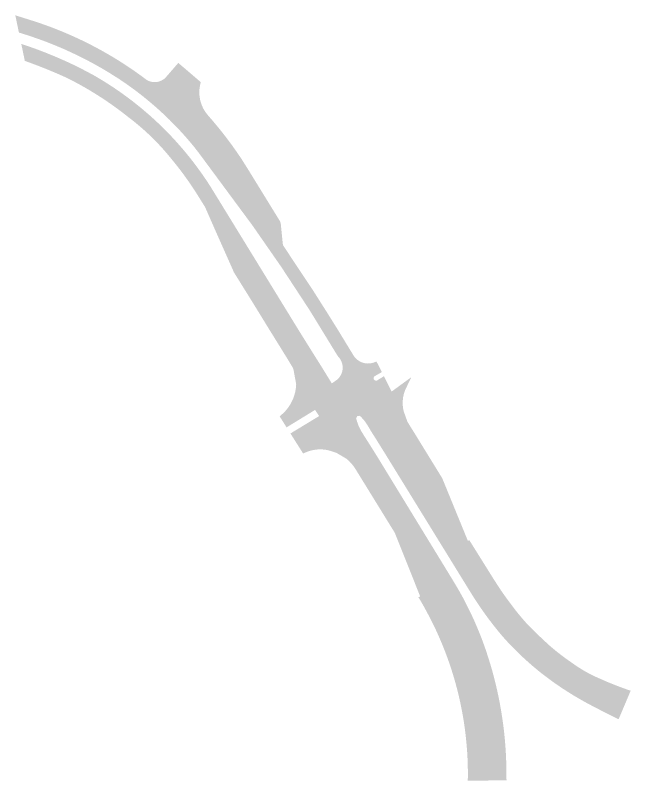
# Model space of a CAD drawing. Header units: inches. Extents: x 96822 to 101067, y 435686 to 441786.
# Drawn here: x 98502.4 to 98685.8, y 437743.1 to 437971.3 of the extents above; entities that cross this region are included whole.
import ezdxf

# ---------------------------------------------------------------- set-up
doc = ezdxf.new("R2010")
doc.units = ezdxf.units.IN
doc.header["$MEASUREMENT"] = 0

msp = doc.modelspace()

# ---------------------------------------------------------------- hatches: boundary and pattern name
msp.add_hatch(color=256).paths.add_polyline_path([(98620.28, 437863.11), (98618.58, 437859.63), (98618.31, 437858.86), (98618.12, 437858.18), (98617.97, 437857.48), (98617.88, 437856.78), (98617.83, 437856.07), (98617.83, 437855.36), (98617.88, 437854.65), (98617.97, 437853.95), (98618.12, 437853.22), (98619.26, 437850.06), (98621.81, 437845.96), (98623.99, 437842.4), (98629.6, 437833.29), (98637.25, 437814.6), (98637.26, 437814.61), (98637.69, 437814.78), (98641.08, 437809.36), (98645.2, 437802.77), (98647.13, 437799.8), (98648.71, 437797.56), (98650.36, 437795.36), (98651.38, 437794), (98652.44, 437792.68), (98653.44, 437791.49), (98654.46, 437790.32), (98655.52, 437789.18), (98657.57, 437787.12), (98661.3, 437783.63), (98662.44, 437782.65), (98663.6, 437781.69), (98664.79, 437780.76), (98665.99, 437779.85), (98667.2, 437778.97), (98668.44, 437778.11), (98669.06, 437777.67), (98669.68, 437777.24), (98670.32, 437776.83), (98670.96, 437776.42), (98671.6, 437776.03), (98672.26, 437775.65), (98672.92, 437775.28), (98673.59, 437774.93), (98674.26, 437774.59), (98674.94, 437774.25), (98675.71, 437773.9), (98678.77, 437772.56), (98681.24, 437771.55), (98683.74, 437770.62), (98684.75, 437770.26), (98685.77, 437769.93), (98685.59, 437769.49), (98682.19, 437761.44), (98681.76, 437761.59), (98678.22, 437763.36), (98675.1, 437764.98), (98673.43, 437765.85), (98671.78, 437766.75), (98670.15, 437767.68), (98668.53, 437768.64), (98666.94, 437769.64), (98665.36, 437770.66), (98663.8, 437771.72), (98662.26, 437772.8), (98659.45, 437774.91), (98658.18, 437775.93), (98656.92, 437776.98), (98655.68, 437778.05), (98654.46, 437779.14), (98653.26, 437780.25), (98652.08, 437781.38), (98650.92, 437782.54), (98649.78, 437783.71), (98648.67, 437784.91), (98647.57, 437786.12), (98646.18, 437787.8), (98644.82, 437789.5), (98643.5, 437791.23), (98642.21, 437792.99), (98640.96, 437794.78), (98639.74, 437796.59), (98638.57, 437798.42), (98637.92, 437799.46), (98612.55, 437840.65), (98610.29, 437844.28), (98610.08, 437844.62), (98608.47, 437847.15), (98607.6, 437848.63), (98607.47, 437848.85), (98607.21, 437849.27), (98606.79, 437849.89), (98606.34, 437850.49), (98605.85, 437851.06), (98605.33, 437851.61), (98605, 437851.88), (98604.3, 437851.78), (98603.95, 437851.17), (98604.22, 437850.18), (98604.46, 437849.49), (98604.72, 437848.81), (98605.03, 437848.15), (98605.39, 437847.45), (98606.36, 437845.87), (98607.98, 437843.33), (98608.17, 437843.03), (98610.44, 437839.39), (98632.44, 437803.4), (98632.84, 437802.74), (98633.84, 437801.08), (98634.81, 437799.4), (98635.75, 437797.71), (98636.65, 437795.99), (98637.52, 437794.26), (98638.36, 437792.52), (98639.17, 437790.76), (98639.94, 437788.98), (98640.68, 437787.19), (98641.39, 437785.39), (98642.06, 437783.57), (98642.7, 437781.74), (98643.91, 437777.95), (98644.48, 437775.98), (98645.01, 437774.01), (98645.51, 437772.03), (98645.97, 437770.03), (98646.4, 437768.03), (98646.79, 437766.03), (98647.15, 437764.01), (98647.47, 437762), (98647.76, 437759.97), (98648.01, 437757.94), (98648.22, 437755.91), (98648.4, 437753.87), (98648.54, 437751.83), (98648.64, 437749.79), (98648.71, 437747.74), (98648.75, 437745.7), (98648.74, 437743.58), (98648.87, 437743.2), (98637.77, 437743.09), (98637.23, 437743.09), (98637.23, 437743.1), (98637.25, 437744.84), (98637.24, 437746.59), (98637.2, 437748.33), (98637.13, 437750.08), (98637.03, 437751.82), (98636.89, 437753.56), (98636.73, 437755.29), (98636.54, 437757.03), (98636.32, 437758.76), (98636.07, 437760.49), (98635.79, 437762.21), (98635.48, 437763.93), (98635.14, 437765.64), (98634.78, 437767.34), (98634.38, 437769.04), (98633.95, 437770.73), (98633.5, 437772.42), (98633.01, 437774.09), (98632.5, 437775.76), (98631.96, 437777.42), (98631.39, 437779.07), (98630.79, 437780.71), (98630.17, 437782.34), (98629.51, 437783.95), (98628.83, 437785.56), (98628.12, 437787.16), (98627.39, 437788.74), (98626.62, 437790.31), (98625.83, 437791.86), (98625.02, 437793.4), (98624.18, 437794.93), (98623.31, 437796.45), (98622.52, 437797.8), (98623.03, 437798.03), (98619.18, 437807.73), (98615.45, 437817.03), (98604.14, 437835.38), (98603.62, 437836.23), (98603.19, 437836.83), (98602.74, 437837.41), (98602.25, 437837.97), (98601.74, 437838.49), (98601.21, 437838.98), (98598.22, 437840.76), (98596.71, 437841.3), (98596.17, 437841.47), (98595.45, 437841.64), (98594.72, 437841.77), (98593.99, 437841.84), (98593.25, 437841.87), (98592.52, 437841.85), (98591.78, 437841.77), (98591.05, 437841.65), (98590.34, 437841.48), (98589.63, 437841.26), (98588.94, 437840.99), (98588.53, 437840.8), (98588.15, 437840.64), (98584.37, 437846.61), (98592.92, 437851.8), (98591.72, 437853.64), (98583.22, 437848.43), (98581.15, 437851.72), (98582.03, 437852.48), (98582.64, 437853.07), (98583.2, 437853.7), (98583.72, 437854.37), (98584.19, 437855.07), (98584.61, 437855.81), (98584.99, 437856.56), (98585.31, 437857.35), (98585.58, 437858.15), (98585.79, 437858.97), (98585.95, 437859.8), (98586.05, 437860.64), (98586.08, 437861.34), (98585.44, 437864.74), (98585.31, 437865.55), (98585.07, 437866.22), (98584.72, 437866.8), (98583.62, 437868.64), (98580.99, 437872.9), (98578.54, 437876.84), (98573.04, 437885.79), (98571.94, 437887.56), (98571.5, 437888.26), (98569.67, 437891.21), (98567.48, 437894.72), (98567.28, 437895.24), (98561.8, 437907.57), (98558.88, 437914.23), (98558.74, 437914.43), (98555.96, 437918.86), (98554.83, 437920.57), (98553.66, 437922.26), (98552.46, 437923.92), (98551.22, 437925.56), (98549.96, 437927.17), (98547.8, 437929.8), (98546.92, 437930.83), (98546.02, 437931.84), (98545.1, 437932.83), (98544.16, 437933.81), (98543.21, 437934.77), (98542.23, 437935.71), (98541.24, 437936.63), (98540.24, 437937.53), (98539.21, 437938.41), (98538.17, 437939.28), (98537.11, 437940.12), (98536.04, 437940.94), (98534.48, 437942.17), (98532.9, 437943.36), (98531.29, 437944.52), (98529.67, 437945.65), (98528.02, 437946.75), (98526.35, 437947.81), (98524.66, 437948.85), (98522.95, 437949.85), (98521.22, 437950.82), (98519.48, 437951.75), (98517.71, 437952.65), (98514.63, 437954.01), (98511.52, 437955.31), (98508.38, 437956.54), (98505.21, 437957.7), (98504.15, 437962.76), (98506.44, 437961.99), (98508.71, 437961.18), (98510.97, 437960.32), (98513.21, 437959.42), (98515.43, 437958.48), (98517.64, 437957.5), (98519.83, 437956.48), (98521.99, 437955.41), (98525.66, 437953.46), (98527.17, 437952.58), (98528.66, 437951.68), (98530.13, 437950.75), (98531.59, 437949.8), (98533.03, 437948.82), (98534.46, 437947.81), (98535.86, 437946.78), (98537.25, 437945.73), (98538.62, 437944.65), (98539.97, 437943.55), (98541.3, 437942.43), (98542.62, 437941.28), (98543.91, 437940.11), (98545.18, 437938.92), (98546.43, 437937.71), (98547.66, 437936.47), (98548.87, 437935.21), (98550.05, 437933.94), (98551.21, 437932.64), (98552.35, 437931.32), (98553.47, 437929.98), (98554.57, 437928.62), (98555.64, 437927.25), (98556.68, 437925.85), (98557.7, 437924.44), (98558.7, 437923.01), (98559.67, 437921.57), (98560.62, 437920.1), (98587.22, 437876.76), (98591.99, 437869.13), (98593.6, 437866.58), (98596.69, 437861.55), (98598.03, 437862.47), (98598.41, 437862.77), (98598.89, 437863.28), (98599.29, 437863.85), (98599.6, 437864.48), (98599.82, 437865.15), (98599.93, 437865.84), (98599.94, 437866.54), (98599.84, 437867.24), (98599.64, 437867.91), (98599.35, 437868.55), (98598.96, 437869.13), (98598.52, 437869.62), (98596.97, 437872.13), (98592.27, 437879.82), (98589.89, 437883.68), (98581.65, 437896.25), (98573.08, 437908.59), (98556.98, 437930.37), (98555.46, 437932.31), (98554.32, 437933.67), (98553.16, 437935.02), (98551.97, 437936.34), (98550.77, 437937.64), (98549.53, 437938.91), (98548.28, 437940.17), (98547, 437941.4), (98545.71, 437942.61), (98544.39, 437943.8), (98543.05, 437944.96), (98541.69, 437946.1), (98540.31, 437947.22), (98538.91, 437948.31), (98537.49, 437949.37), (98536.05, 437950.41), (98534.59, 437951.43), (98533.12, 437952.42), (98529.87, 437954.46), (98528.09, 437955.51), (98526.29, 437956.53), (98524.47, 437957.52), (98522.63, 437958.47), (98520.78, 437959.39), (98518.91, 437960.28), (98517.03, 437961.14), (98515.13, 437961.95), (98513.21, 437962.74), (98511.29, 437963.49), (98509.34, 437964.2), (98507.39, 437964.88), (98505.42, 437965.53), (98503.45, 437966.14), (98502.37, 437971.29), (98505.82, 437970.2), (98507.74, 437969.6), (98509.65, 437968.97), (98511.55, 437968.3), (98513.44, 437967.6), (98515.31, 437966.87), (98517.17, 437966.1), (98519.02, 437965.3), (98520.85, 437964.47), (98522.67, 437963.61), (98524.47, 437962.71), (98526.25, 437961.78), (98528.02, 437960.82), (98529.77, 437959.83), (98531.51, 437958.81), (98533.22, 437957.76), (98534.92, 437956.68), (98536.59, 437955.56), (98538.25, 437954.42), (98539.88, 437953.25), (98541.54, 437952.02), (98542.04, 437951.75), (98542.69, 437951.52), (98543.37, 437951.39), (98544.07, 437951.37), (98544.76, 437951.44), (98545.42, 437951.62), (98546.06, 437951.9), (98546.65, 437952.27), (98547.17, 437952.73), (98547.42, 437953.02), (98550.95, 437957.09), (98556.92, 437951.99), (98557.64, 437951.33), (98557.42, 437950.38), (98557.31, 437949.7), (98557.24, 437949), (98557.22, 437948.3), (98557.24, 437947.61), (98557.31, 437946.91), (98557.43, 437946.22), (98557.6, 437945.54), (98557.8, 437944.88), (98558.06, 437944.23), (98558.35, 437943.6), (98558.69, 437942.98), (98559.07, 437942.4), (98559.5, 437941.81), (98561.28, 437939.75), (98562.76, 437937.98), (98564.21, 437936.17), (98565.62, 437934.34), (98567, 437932.48), (98568.33, 437930.59), (98569.64, 437928.68), (98571.41, 437925.89), (98581.24, 437909.92), (98581.26, 437909.89), (98581.28, 437909.85), (98581.29, 437909.82), (98581.31, 437909.78), (98581.33, 437909.75), (98581.34, 437909.71), (98581.35, 437909.67), (98581.37, 437909.64), (98581.38, 437909.6), (98581.39, 437909.56), (98581.4, 437909.53), (98581.41, 437909.49), (98581.42, 437909.45), (98581.43, 437909.41), (98581.44, 437909.37), (98581.45, 437909.34), (98581.46, 437909.3), (98581.46, 437909.26), (98581.47, 437909.22), (98581.48, 437909.18), (98582.09, 437903.13), (98582.16, 437902.72), (98583.36, 437900.92), (98590.22, 437890.6), (98591.05, 437889.35), (98595.75, 437881.94), (98598.53, 437877.49), (98600.48, 437874.28), (98602.06, 437871.69), (98603.3, 437869.65), (98603.71, 437869.13), (98604.22, 437868.66), (98604.78, 437868.25), (98605.38, 437867.93), (98606.03, 437867.69), (98606.7, 437867.53), (98607.39, 437867.47), (98608.08, 437867.5), (98608.76, 437867.62), (98609.42, 437867.83), (98610, 437868.1), (98611.61, 437864.91), (98609.5, 437863.71), (98609.46, 437863.68), (98609.42, 437863.65), (98609.38, 437863.62), (98609.34, 437863.58), (98609.31, 437863.54), (98609.28, 437863.5), (98609.25, 437863.46), (98609.23, 437863.41), (98609.21, 437863.37), (98609.19, 437863.32), (98609.17, 437863.27), (98609.16, 437863.22), (98609.16, 437863.17), (98609.15, 437863.12), (98609.15, 437863.07), (98609.15, 437863.02), (98609.16, 437862.97), (98609.17, 437862.92), (98609.18, 437862.87), (98609.2, 437862.83), (98609.22, 437862.78), (98609.24, 437862.73), (98609.27, 437862.69), (98609.3, 437862.65), (98609.33, 437862.61), (98609.36, 437862.57), (98609.4, 437862.54), (98609.44, 437862.51), (98609.48, 437862.48), (98609.52, 437862.45), (98609.57, 437862.43), (98609.61, 437862.41), (98609.66, 437862.39), (98609.71, 437862.38), (98609.76, 437862.37), (98609.81, 437862.36), (98609.86, 437862.36), (98609.91, 437862.36), (98609.96, 437862.36), (98610.01, 437862.37), (98610.06, 437862.38), (98610.11, 437862.39), (98610.16, 437862.41), (98610.2, 437862.43), (98610.25, 437862.45), (98610.29, 437862.48), (98610.29, 437862.48), (98612.22, 437863.68), (98614.52, 437859.11), (98620.3, 437863.32), (98620.28, 437863.11)], flags=0)

doc.saveas('drawing.dxf')
